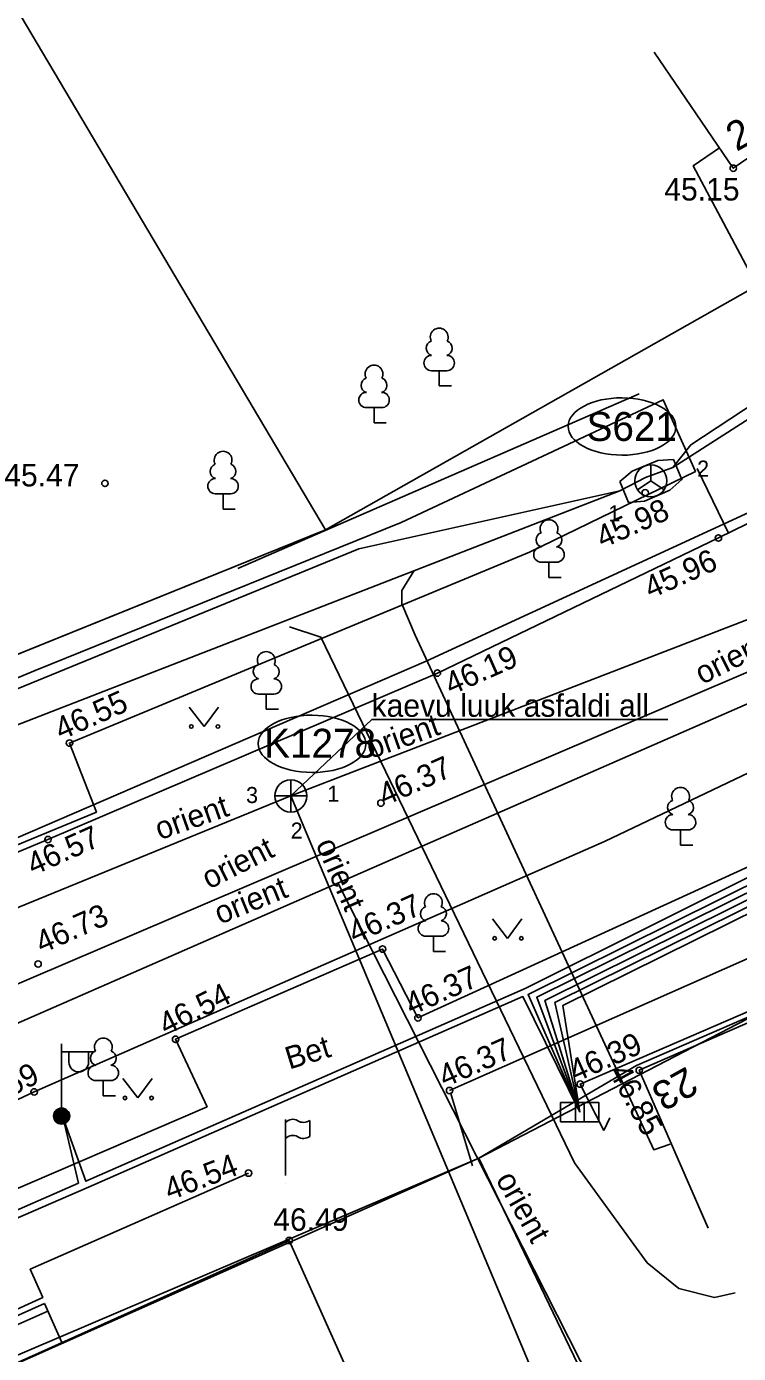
# Model space of a CAD drawing. Extents: x 640958 to 642190, y 6455812 to 6456715.
# Drawn here: x 641820.61 to 641842.77, y 6456062 to 6456103.3 of the extents above; entities that cross this region are included whole.
import ezdxf

# ---------------------------------------------------------------- set-up
doc = ezdxf.new("R2010")
doc.units = 0
for name, color, linetype in [('HALJASTUS', 7, 'Continuous'), ('HOONE', 7, 'Continuous'), ('HOONEDET', 7, 'Continuous'), ('KAEVU_NR', 7, 'Continuous'), ('KKAEV', 7, 'Continuous'), ('KORGUS', 7, 'Continuous'), ('KTRASS', 7, 'Continuous'), ('MOOTPIIR', 7, 'Continuous'), ('MPKAABEL', 7, 'Continuous'), ('PIIR', 7, 'Continuous'), ('POST', 7, 'Continuous'), ('PUU', 7, 'Continuous'), ('RAJATIS', 7, 'Continuous'), ('SIKAEV', 7, 'Continuous'), ('SITRASS', 7, 'Continuous'), ('SKTRASS', 7, 'Continuous'), ('TEE', 7, 'Continuous'), ('TORU_NR', 7, 'Continuous'), ('VTRASS', 7, 'Continuous')]:
    doc.layers.add(name, color=color, linetype=linetype)

msp = doc.modelspace()

# ---------------------------------------------------------------- linework, layer by layer
at = {"layer": 'HALJASTUS'}
for p, q in [((641839.677, 6456091.87), (641827.187, 6456086.43)), ((641825.673, 6456082.118), (641826.137, 6456081.512)), ((641826.137, 6456081.512), (641826.582, 6456082.118)), ((641835.116, 6456075.525), (641835.579, 6456074.918)), ((641835.579, 6456074.918), (641836.025, 6456075.525)), ((641823.608, 6456070.556), (641824.071, 6456069.949)), ((641824.071, 6456069.949), (641824.517, 6456070.556))]:
    msp.add_line(p, q, dxfattribs=at)
for centre in [(641825.736, 6456081.512), (641826.564, 6456081.512), (641835.178, 6456074.918), (641836.007, 6456074.918), (641823.67, 6456069.949), (641824.499, 6456069.949)]:
    msp.add_circle(centre, 0.055, dxfattribs=at)
at = {"layer": 'HOONE'}
for p, q in [((641856.888, 6456078.341), (641839.679, 6456070.81)), ((641841.827, 6456065.901), (641839.679, 6456070.81)), ((641821.161, 6456063.547), (641818.876, 6456062.537)), ((641821.703, 6456062.342), (641821.161, 6456063.547)), ((641821.266, 6456063.31), (641818.981, 6456062.299))]:
    msp.add_line(p, q, dxfattribs=at)
for points in [[(641851.94, 6456110.142), (641854.215, 6456106.808), (641842.606, 6456098.889), (641840.139, 6456102.506)], [(641832.241, 6456057.804), (641828.781, 6456065.514), (641814.711, 6456059.199), (641818.393, 6456050.679)]]:
    msp.add_lwpolyline(points, dxfattribs=at)
at = {"layer": 'HOONEDET'}
msp.add_line((641838.578, 6456068.94), (641838.76, 6456069.332), dxfattribs=at)
msp.add_lwpolyline([(641838.578, 6456068.94), (641837.843, 6456070.381), (641856.582, 6456078.482)], dxfattribs=at)
at = {"layer": 'KAEVU_NR'}
for centre in [(641839.143, 6456090.851), (641829.493, 6456080.972)]:
    msp.add_ellipse(centre, major_axis=(1.678, -0.009), ratio=0.531431, dxfattribs=at)
at = {"layer": 'KKAEV'}
for p, q in [((641828.833, 6456078.85), (641828.833, 6456079.85)), ((641828.333, 6456079.35), (641829.333, 6456079.35))]:
    msp.add_line(p, q, dxfattribs=at)
msp.add_lwpolyline([(641840.565, 6456081.726), (641831.36, 6456081.726), (641828.833, 6456079.35)], dxfattribs=at)
msp.add_circle((641828.833, 6456079.35), 0.5, dxfattribs=at)
at = {"layer": 'KORGUS'}
for centre in [(641842.606, 6456098.889), (641823.048, 6456089.08), (641839.865, 6456088.786), (641842.143, 6456087.38), (641833.396, 6456083.176), (641821.944, 6456080.997), (641831.638, 6456079.129), (641821.275, 6456077.992), (641831.69, 6456074.585), (641820.967, 6456074.119), (641832.791, 6456072.442), (641825.247, 6456071.776), (641839.679, 6456070.81), (641820.845, 6456070.137), (641833.775, 6456070.18), (641837.843, 6456070.381), (641827.518, 6456067.612), (641828.781, 6456065.514)]:
    msp.add_circle(centre, 0.1, dxfattribs=at)
at = {"layer": 'KTRASS'}
for p, q in [((641828.833, 6456079.35), (641847.842, 6456086.694)), ((641808.16, 6456070.899), (641828.833, 6456079.35)), ((641828.833, 6456079.35), (641836.782, 6456060.431))]:
    msp.add_line(p, q, dxfattribs=at)
at = {"layer": 'MOOTPIIR'}
msp.add_lwpolyline([(641699.376, 6456077.187), (641723.321, 6456044.256), (641768.111, 6456062.519), (641733.88, 6456100.45), (641738.29, 6456104.28), (641767.08, 6456072.45), (641775.887, 6456065.689), (641806.886, 6456078.329), (641829.91, 6456087.63), (641863.76, 6456106.8), (641894.192, 6456135.42), (641908.331, 6456113.974), (641895.575, 6456105.564), (641865.53, 6456084.07), (641856.78, 6456078.41), (641839.59, 6456070.96), (641834.69, 6456068.08), (641814.629, 6456059.162), (641624.805, 6455980.791)], dxfattribs=at)
at = {"layer": 'MPKAABEL'}
for points in [[(641837.827, 6456069.507), (641836.488, 6456073.084), (641848.32, 6456078.952), (641861.281, 6456086.015), (641871.107, 6456092.163), (641885.916, 6456102.548), (641893.822, 6456107.982), (641898.897, 6456111.566), (641907.375, 6456117.599), (641917.094, 6456124.364)], [(641915.593, 6456124.045), (641907.03, 6456118.09), (641898.55, 6456112.055), (641893.479, 6456108.474), (641892.773, 6456109.486), (641893.341, 6456108.343), (641885.573, 6456103.04), (641877.024, 6456097.006), (641870.772, 6456092.661), (641869.915, 6456094.045), (641870.599, 6456092.498), (641861.249, 6456086.43), (641848.108, 6456079.294), (641847.386, 6456080.775), (641847.925, 6456079.238), (641836.133, 6456073.354), (641822.452, 6456067.359), (641821.744, 6456069.324), (641822.223, 6456067.301), (641812.908, 6456063.223)], [(641837.827, 6456069.507), (641836.221, 6456073.174), (641848.217, 6456079.126), (641861.318, 6456086.242), (641870.884, 6456092.495), (641885.687, 6456102.876), (641893.593, 6456108.31), (641898.666, 6456111.892), (641907.145, 6456117.926), (641909.654, 6456119.675)], [(641837.827, 6456069.507), (641837.049, 6456072.917), (641848.531, 6456078.611), (641854.873, 6456081.939), (641854.004, 6456083.77), (641849.341, 6456092.181), (641847.422, 6456095.639), (641844.115, 6456093.773), (641841.36, 6456098.964), (641842.175, 6456099.521)], [(641837.827, 6456069.507), (641836.745, 6456072.988), (641848.426, 6456078.782), (641861.484, 6456085.857), (641871.195, 6456077.065)], [(641837.827, 6456069.507), (641837.305, 6456072.831), (641848.622, 6456078.433), (641854.97, 6456081.765), (641861.388, 6456085.57), (641871.137, 6456076.96), (641869.713, 6456075.055)], [(641812.983, 6456063.037), (641822.532, 6456067.176), (641836.059, 6456073.105), (641837.827, 6456069.507)]]:
    msp.add_lwpolyline(points, dxfattribs=at)
at = {"layer": 'PIIR'}
for points in [[(641947.25, 6456163.24), (641898.43, 6456129.71), (641889.59, 6456124.12), (641863.76, 6456106.8), (641829.91, 6456087.63), (641802.21, 6456076.44), (641775.69, 6456065.84), (641767.08, 6456072.45), (641745.37, 6456096.02), (641738.29, 6456104.28), (641733.88, 6456100.45), (641767.92, 6456062.73), (641743.56, 6456052.98), (641723.32, 6456044.89), (641699.14, 6456077.58)], [(641720.56, 6456021.4), (641724.52, 6456023.06), (641775.76, 6456043.37), (641804.24, 6456055.24), (641814.21, 6456059.34), (641834.69, 6456068.08), (641865.53, 6456084.07), (641884.97, 6456098.12), (641904.38, 6456112.51), (641923.66, 6456126.79)]]:
    msp.add_lwpolyline(points, dxfattribs=at)
for points in [[(641829.91, 6456087.63), (641863.76, 6456106.8), (641835.77, 6456141.26), (641801.26, 6456135.96)], [(641802.21, 6456076.44), (641829.91, 6456087.63), (641801.26, 6456135.96), (641773.52, 6456131.69), (641783.5, 6456096.12)], [(641924.8, 6456076.27), (641904.38, 6456112.51), (641884.97, 6456098.12), (641892.51, 6456083.92), (641871.11, 6456077.28), (641865.53, 6456084.07), (641834.69, 6456068.08), (641846.38, 6456043.74), (641853.32, 6456048.14), (641858.77, 6456039.4), (641876.61, 6456049.51), (641892.05, 6456016.14), (641913.2, 6455970.52), (641921.45, 6455952.73), (641972.41, 6455991.8)], [(641814.21, 6456059.34), (641831.58, 6456023.18), (641859.18, 6456038.46), (641877.12, 6456048.38), (641876.61, 6456049.51), (641858.77, 6456039.4), (641853.32, 6456048.14), (641846.38, 6456043.74), (641834.69, 6456068.08)]]:
    msp.add_lwpolyline(points, close=True, dxfattribs=at)
at = {"layer": 'POST'}
for p, q in [((641821.7, 6456069.635), (641821.7, 6456071.635)), ((641821.7, 6456071.385), (641822.7, 6456071.385)), ((641821.926, 6456071.064), (641821.926, 6456071.385)), ((641822.539, 6456071.064), (641822.539, 6456071.385)), ((641837.691, 6456069.805), (641837.691, 6456069.208)), ((641837.963, 6456069.805), (641837.963, 6456069.208)), ((641821.7, 6456069.385), (641821.7, 6456069.385))]:
    msp.add_line(p, q, dxfattribs=at)
msp.add_lwpolyline([(641837.23, 6456069.805), (641838.424, 6456069.805), (641838.424, 6456069.208), (641837.23, 6456069.208)], close=True, dxfattribs=at)
for radius in [0.25, 0.225, 0.2, 0.175, 0.15, 0.125, 0.1, 0.075, 0.05, 0.025]:
    msp.add_circle((641821.7, 6456069.385), radius, dxfattribs=at)
msp.add_arc((641822.233, 6456071.064), 0.306, 180, 0, dxfattribs=at)
at = {"layer": 'PUU'}
for p, q in [((641833.692, 6456092.588), (641833.212, 6456092.588)), ((641833.452, 6456092.113), (641833.452, 6456092.588)), ((641833.832, 6456092.113), (641833.452, 6456092.113)), ((641831.663, 6456091.438), (641831.183, 6456091.438)), ((641831.423, 6456090.963), (641831.423, 6456091.438)), ((641831.803, 6456090.963), (641831.423, 6456090.963)), ((641826.964, 6456088.757), (641826.484, 6456088.757)), ((641826.724, 6456088.282), (641826.724, 6456088.757)), ((641827.104, 6456088.282), (641826.724, 6456088.282)), ((641837.109, 6456086.624), (641836.629, 6456086.624)), ((641836.869, 6456086.149), (641836.869, 6456086.624)), ((641837.249, 6456086.149), (641836.869, 6456086.149)), ((641828.309, 6456082.522), (641827.829, 6456082.522)), ((641828.069, 6456082.047), (641828.069, 6456082.522)), ((641828.449, 6456082.047), (641828.069, 6456082.047)), ((641841.205, 6456078.292), (641840.725, 6456078.292)), ((641840.965, 6456077.817), (641840.965, 6456078.292)), ((641841.345, 6456077.817), (641840.965, 6456077.817)), ((641833.512, 6456074.985), (641833.032, 6456074.985)), ((641833.272, 6456074.51), (641833.272, 6456074.985)), ((641833.652, 6456074.51), (641833.272, 6456074.51)), ((641823.237, 6456070.491), (641822.757, 6456070.491)), ((641822.997, 6456070.016), (641822.997, 6456070.491)), ((641823.377, 6456070.016), (641822.997, 6456070.016))]:
    msp.add_line(p, q, dxfattribs=at)
for centre, radius, start, end in [((641833.452, 6456093.633), 0.277, 332.5799, 207.4201), ((641833.282, 6456093.286), 0.233, 109.0217, 253.1415), ((641833.622, 6456093.286), 0.233, 286.8508, 70.9859), ((641833.214, 6456092.826), 0.238, 90.0016, 269.3953), ((641833.689, 6456092.826), 0.238, 270.6047, 89.9984), ((641831.423, 6456092.483), 0.277, 332.5799, 207.4201), ((641831.253, 6456092.135), 0.233, 109.0217, 253.1415), ((641831.593, 6456092.135), 0.233, 286.8508, 70.9859), ((641831.186, 6456091.675), 0.238, 90.0016, 269.3953), ((641831.661, 6456091.675), 0.238, 270.6047, 89.9984), ((641826.724, 6456089.802), 0.277, 332.5799, 207.4201), ((641826.553, 6456089.455), 0.233, 109.0217, 253.1415), ((641826.894, 6456089.455), 0.233, 286.8508, 70.9859), ((641826.486, 6456088.995), 0.238, 90.0016, 269.3953), ((641826.961, 6456088.995), 0.238, 270.6047, 89.9984), ((641836.869, 6456087.669), 0.277, 332.5799, 207.4201), ((641836.699, 6456087.322), 0.233, 109.0217, 253.1415), ((641837.039, 6456087.322), 0.233, 286.8508, 70.9859), ((641836.632, 6456086.862), 0.238, 90.0016, 269.3953), ((641837.107, 6456086.862), 0.238, 270.6047, 89.9984), ((641828.069, 6456083.567), 0.277, 332.5799, 207.4201), ((641827.899, 6456083.22), 0.233, 109.0217, 253.1415), ((641828.239, 6456083.22), 0.233, 286.8508, 70.9859), ((641827.832, 6456082.76), 0.238, 90.0016, 269.3953), ((641828.307, 6456082.76), 0.238, 270.6047, 89.9984), ((641840.965, 6456079.337), 0.277, 332.5799, 207.4201), ((641840.795, 6456078.99), 0.233, 109.0217, 253.1415), ((641841.135, 6456078.99), 0.233, 286.8508, 70.9859), ((641840.727, 6456078.53), 0.238, 90.0016, 269.3953), ((641841.202, 6456078.53), 0.238, 270.6047, 89.9984), ((641833.272, 6456076.03), 0.277, 332.5799, 207.4201), ((641833.102, 6456075.682), 0.233, 109.0217, 253.1415), ((641833.442, 6456075.682), 0.233, 286.8508, 70.9859), ((641833.035, 6456075.222), 0.238, 90.0016, 269.3953), ((641833.51, 6456075.222), 0.238, 270.6047, 89.9984), ((641822.997, 6456071.536), 0.277, 332.5799, 207.4201), ((641822.827, 6456071.188), 0.233, 109.0217, 253.1415), ((641823.167, 6456071.188), 0.233, 286.8508, 70.9859), ((641822.759, 6456070.728), 0.238, 90.0016, 269.3953), ((641823.234, 6456070.728), 0.238, 270.6047, 89.9984)]:
    msp.add_arc(centre, radius, start, end, dxfattribs=at)
at = {"layer": 'RAJATIS'}
for p, q in [((641828.671, 6456067.532), (641828.671, 6456069.282)), ((641829.424, 6456069.251), (641829.424, 6456068.751)), ((641828.671, 6456067.282), (641828.671, 6456067.282))]:
    msp.add_line(p, q, dxfattribs=at)
for centre, radius, start, end in [((641828.894, 6456068.998), 0.288, 57.8941, 140.7366), ((641829.228, 6456069.53), 0.341, 237.8941, 305.0219), ((641828.894, 6456068.498), 0.288, 57.8941, 140.7366), ((641829.228, 6456069.03), 0.341, 237.8941, 305.0219)]:
    msp.add_arc(centre, radius, start, end, dxfattribs=at)
at = {"layer": 'SIKAEV'}
for p, q in [((641840.04, 6456089.659), (641840.04, 6456089.159)), ((641840.04, 6456089.159), (641839.625, 6456088.884)), ((641840.04, 6456089.159), (641840.455, 6456088.884))]:
    msp.add_line(p, q, dxfattribs=at)
msp.add_lwpolyline([(641839.075, 6456089.138), (641839.345, 6456088.488), (641839.845, 6456088.528), (641840.635, 6456088.868), (641841.005, 6456089.198), (641840.745, 6456089.828), (641840.255, 6456089.788), (641839.455, 6456089.458)], close=True, dxfattribs=at)
msp.add_circle((641840.04, 6456089.159), 0.5, dxfattribs=at)
at = {"layer": 'SITRASS'}
for points in [[(641889.85, 6456121.06), (641860.93, 6456102.51), (641840.72, 6456089.57), (641839.87, 6456089.26)], [(641840.72, 6456089.57), (641841.29, 6456090.28), (641849.06, 6456095.39), (641869, 6456109.16), (641871.08, 6456109.67), (641875.85, 6456112.87), (641878.04, 6456113.9), (641888.08, 6456120.77), (641889.011, 6456120.532)], [(641791.437, 6456067.854), (641792.06, 6456068.57), (641796.181, 6456068.847), (641797.877, 6456068.882), (641803, 6456070.86), (641819.341, 6456077.63), (641833.045, 6456083.55), (641851.85, 6456092.205), (641890.74, 6456118.46)], [(641791.03, 6456070.22), (641798.82, 6456073.39), (641807.43, 6456077.4), (641830.95, 6456087.04), (641839.07, 6456088.85), (641839.87, 6456089.26)], [(641839.07, 6456088.85), (641791.04, 6456070.19), (641790.27, 6456069.761)], [(641832.675, 6456086.365), (641832.29, 6456085.75), (641832.29, 6456085.33), (641832.7, 6456084.36), (641840.13, 6456068.34), (641840.64, 6456068.51)], [(641828.79, 6456084.61), (641829.768, 6456084.289), (641837.667, 6456067.931), (641839.926, 6456064.822), (641840.912, 6456064.019), (641842.019, 6456063.742), (641842.66, 6456063.88)]]:
    msp.add_lwpolyline(points, dxfattribs=at)
at = {"layer": 'SKTRASS'}
msp.add_line((641817.55, 6456072.31), (641850.93, 6456086.577), dxfattribs=at)
at = {"layer": 'TEE'}
for p, q in [((641841.482, 6456089.54), (641842.46, 6456087.535)), ((641832.791, 6456072.442), (641854.823, 6456082.52))]:
    msp.add_line(p, q, dxfattribs=at)
for points in [[(641842.143, 6456087.38), (641846.587, 6456089.55), (641860.077, 6456097.585), (641871.619, 6456105.219), (641882.328, 6456112.605), (641894.185, 6456120.779), (641905.659, 6456128.578)], [(641836.262, 6456086.94), (641841.429, 6456089.454), (641840.426, 6456091.683), (641832.273, 6456087.86)], [(641808.069, 6456077.921), (641820.872, 6456083.258), (641832.273, 6456087.86)], [(641842.143, 6456087.38), (641833.396, 6456083.176), (641821.275, 6456077.992), (641810.932, 6456073.673)], [(641805.124, 6456071.479), (641807.099, 6456072.315), (641806.525, 6456073.756), (641806.599, 6456074.653), (641818.636, 6456079.675), (641819.49, 6456077.489), (641822.78, 6456078.847), (641821.944, 6456080.997), (641836.262, 6456086.94)], [(641848.772, 6456082.878), (641845.798, 6456081.367), (641838.598, 6456077.929), (641820.845, 6456070.137), (641813.632, 6456066.762)], [(641833.775, 6456070.18), (641842.873, 6456074.206), (641849.325, 6456077.039), (641849.252, 6456077.393), (641855.706, 6456080.346)], [(641832.791, 6456072.442), (641831.69, 6456074.585), (641825.247, 6456071.776), (641826.226, 6456069.678)], [(641834.484, 6456067.839), (641833.802, 6456070.118)], [(641826.226, 6456069.678), (641819.129, 6456066.623), (641814.475, 6456064.574)], [(641815.607, 6456062.402), (641818.383, 6456063.587), (641818.782, 6456062.684), (641821.112, 6456063.741), (641820.721, 6456064.617), (641827.518, 6456067.612)]]:
    msp.add_lwpolyline(points, dxfattribs=at)
at = {"layer": 'VTRASS'}
msp.add_line((641830.301, 6456076.644), (641838.237, 6456060.992), dxfattribs=at)
msp.add_lwpolyline([(641804.219, 6456065.231), (641852.46, 6456086.34), (641909.032, 6456124.58)], dxfattribs=at)

# ---------------------------------------------------------------- texts
at = {"layer": 'HOONE'}
for s, rotation, p in [('26', 28.9944, (641842.706, 6456099.395)), ('23', 208.9944, (641841.162, 6456070.947))]:
    msp.add_text(s, height=0.9, rotation=rotation, dxfattribs=at).set_placement(p)
at = {"layer": 'KAEVU_NR'}
for s, p in [('S621', (641838.041, 6456090.401)), ('K1278', (641828.005, 6456080.54))]:
    msp.add_text(s, height=0.9, dxfattribs=at).set_placement(p)
at = {"layer": 'KKAEV'}
msp.add_text('kaevu luuk asfaldi all', height=0.7, dxfattribs=at).set_placement((641831.347, 6456081.814))
at = {"layer": 'KORGUS'}
for s, p in [('45.15', (641840.459, 6456097.884)), ('45.47', (641819.913, 6456088.985)), (' 46.49', (641828.027, 6456065.815))]:
    msp.add_text(s, height=0.7, dxfattribs=at).set_placement(p)
for s, rotation, p in [('45.98', 23.9434, (641838.535, 6456087.045)), ('45.96', 23.9434, (641840.03, 6456085.475)), (' 46.19', 23.9434, (641833.583, 6456082.37)), (' 46.55', 23.9434, (641821.444, 6456080.969)), (' 46.37', 23.9434, (641831.524, 6456078.925)), (' 46.57', 23.9434, (641820.577, 6456076.76)), (' 46.73', 23.9434, (641820.844, 6456074.327)), (' 46.37', 23.9434, (641830.582, 6456074.637)), (' 46.37', 23.9434, (641832.349, 6456072.403)), (' 46.54', 26.8841, (641824.717, 6456071.766)), (' 46.37', 23.9434, (641833.392, 6456070.163)), (' 46.39', 23.9434, (641837.452, 6456070.321)), (' 46.69', 26.8841, (641818.74, 6456069.282)), (' 46.85', 298.5012, (641838.589, 6456070.992)), (' 46.54', 20.8205, (641824.816, 6456066.655))]:
    msp.add_text(s, height=0.7, rotation=rotation, dxfattribs=at).set_placement(p)
at = {"layer": 'KTRASS'}
for rotation, p in [(19.4224, (641831.327, 6456080.499)), (19.4224, (641824.755, 6456077.97)), (293.7419, (641829.596, 6456077.854))]:
    msp.add_text('orient', height=0.7, rotation=rotation, dxfattribs=at).set_placement(p)
at = {"layer": 'SKTRASS'}
for p in [(641841.638, 6456082.806), (641826.287, 6456076.433)]:
    msp.add_text('orient', height=0.7, rotation=26.7662, dxfattribs=at).set_placement(p)
at = {"layer": 'TEE'}
msp.add_text('Bet', height=0.7, rotation=17.162, dxfattribs=at).set_placement((641828.787, 6456070.831))
at = {"layer": 'TORU_NR'}
for s, p in [('2', (641841.482, 6456089.29)), ('1', (641838.716, 6456087.899)), ('3', (641827.44, 6456079.129)), ('1', (641829.972, 6456079.173)), ('2', (641828.83, 6456078.024))]:
    msp.add_text(s, height=0.5, dxfattribs=at).set_placement(p)
at = {"layer": 'VTRASS'}
for rotation, p in [(22.1042, (641826.629, 6456075.343)), (299.3705, (641835.196, 6456067.416))]:
    msp.add_text('orient', height=0.7, rotation=rotation, dxfattribs=at).set_placement(p)

doc.saveas('drawing.dxf')
